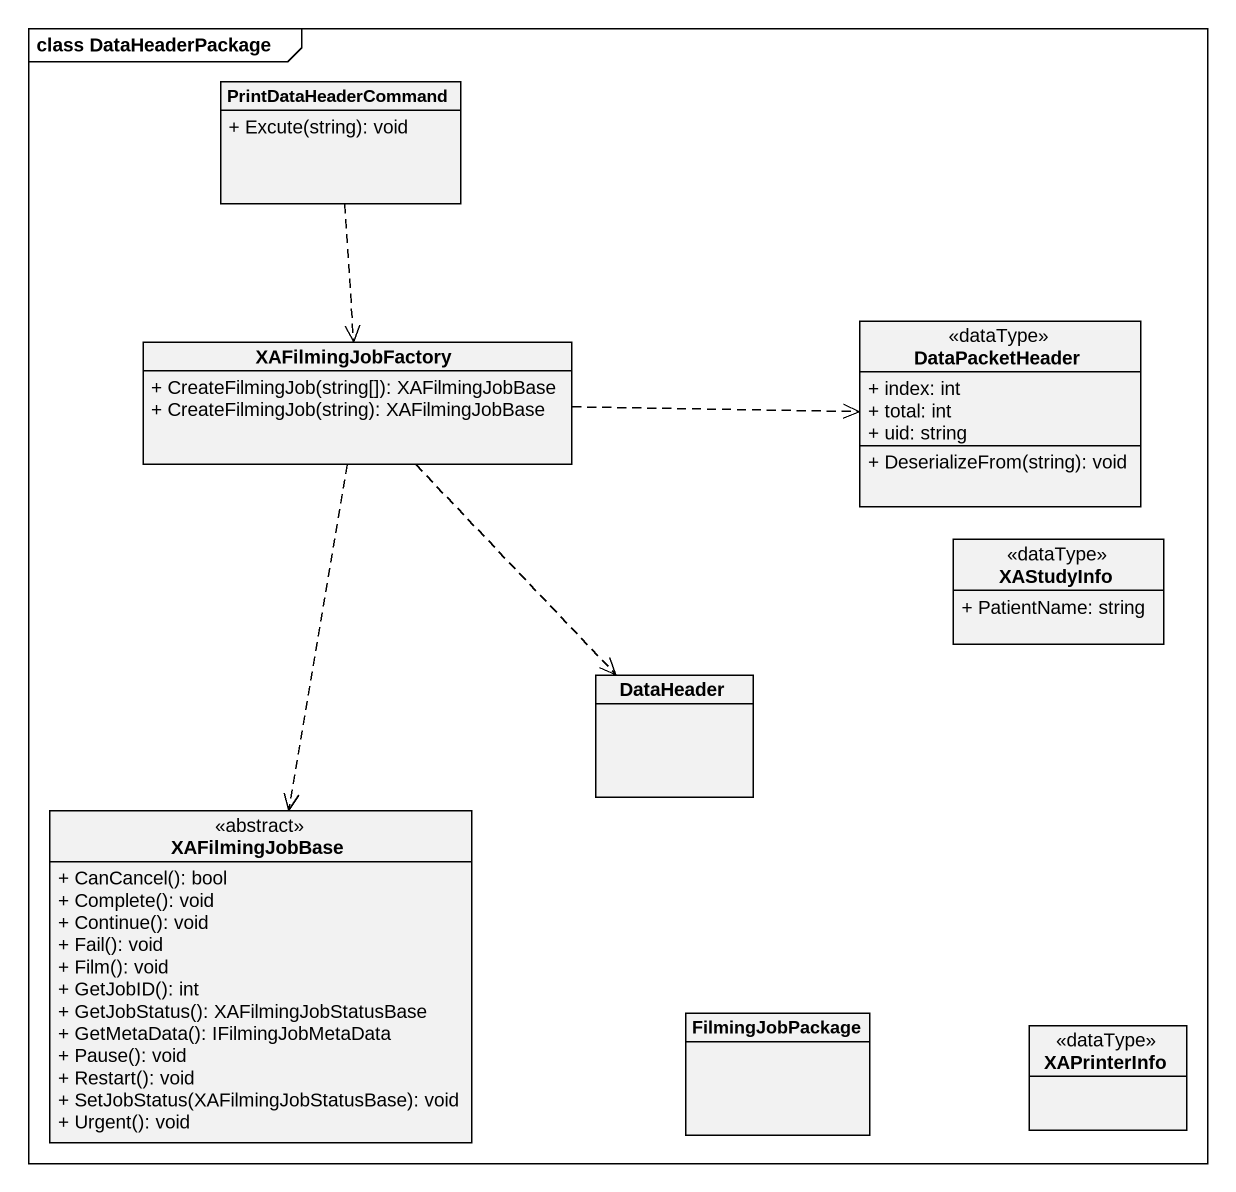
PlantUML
@startuml
mainframe class DataHeaderPackage
hide circle
hide empty members
skinparam classAttributeIconSize 0
class PrintDataHeaderCommand {
  + Excute(string): void
}
class DataPacketHeader <<dataType>> {
  + index: int
  + total: int
  + uid: string
  + DeserializeFrom(string): void
}
class XAFilmingJobFactory {
  + CreateFilmingJob(string[]): XAFilmingJobBase
  + CreateFilmingJob(string): XAFilmingJobBase
}
class XAStudyInfo <<dataType>> {
  + PatientName: string
}
class DataHeader
class XAFilmingJobBase <<abstract>> {
  + CanCancel(): bool
  + Complete(): void
  + Continue(): void
  + Fail(): void
  + Film(): void
  + GetJobID(): int
  + GetJobStatus(): XAFilmingJobStatusBase
  + GetMetaData(): IFilmingJobMetaData
  + Pause(): void
  + Restart(): void
  + SetJobStatus(XAFilmingJobStatusBase): void
  + Urgent(): void
}
class FilmingJobPackage
class XAPrinterInfo <<dataType>>
PrintDataHeaderCommand ..> XAFilmingJobFactory
XAFilmingJobFactory .right.> DataPacketHeader
XAFilmingJobFactory ..> DataHeader
XAFilmingJobFactory ..> XAFilmingJobBase
@enduml
